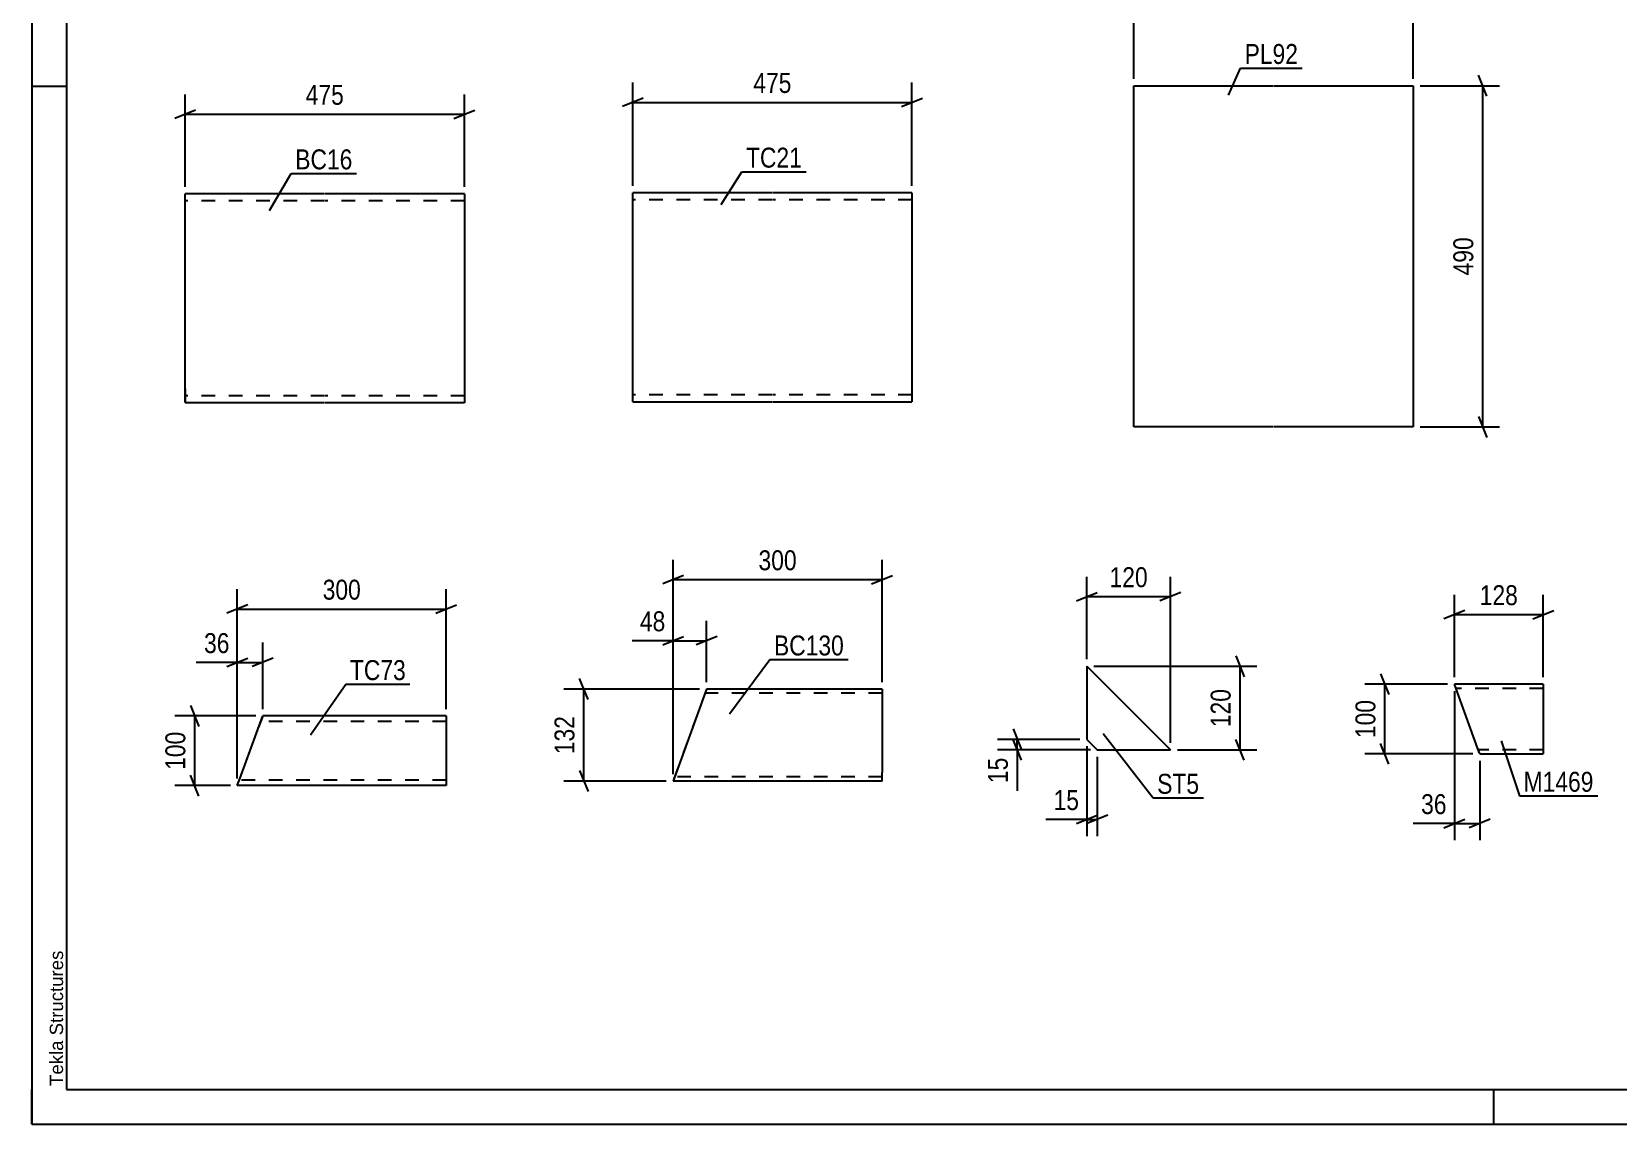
# Model space of a CAD drawing. Header units: millimetres. Extents: x 0 to 420, y 0 to 297.
# Drawn here: x 0 to 227.9, y 0 to 156.9 of the extents above; entities that cross this region are included whole.
import ezdxf

# ---------------------------------------------------------------- set-up
doc = ezdxf.new("R2010")
doc.units = ezdxf.units.MM
doc.linetypes.add('DXK_LINE_DOT2', pattern=[3.9198, 1.9599, -1.9599])
doc.styles.add('Arial', font='ARIAL.TTF', dxfattribs={"height": 0.2})
doc.styles.add('Arial Narrow', font='ARIALN.TTF', dxfattribs={"height": 0.2})

# ---------------------------------------------------------------- blocks, each defined once
blk = doc.blocks.new('Unknown-284876464-1134 - 8048')
at = {"color": 5, "linetype": 'Continuous'}
for p, q in [((0, 297), (0, 0)), ((5, 292), (5, 5)), ((5, 149), (0, 149)), ((0, 0), (0, 5)), ((5, 5), (415, 5)), ((210, 0), (210, 5)), ((0, 0), (420, 0))]:
    blk.add_line(p, q, dxfattribs=at)
at = {"color": 174, "linetype": 'Continuous', "style": 'Arial'}
blk.add_text('Tekla Structures', height=1.9102, rotation=90, dxfattribs=at).set_placement((4.5, 5.5))
blk = doc.blocks.new('Part-284876464-5497 - 5496')
at = {"color": 2, "linetype": 'Continuous'}
for p, q in [((106.33, 133.73), (86.33, 133.73)), ((86.33, 103.73), (86.33, 133.73)), ((126.43, 133.73), (106.43, 133.73)), ((126.43, 133.73), (126.43, 103.73)), ((86.33, 103.73), (106.33, 103.73)), ((106.43, 103.73), (126.43, 103.73))]:
    blk.add_line(p, q, dxfattribs=at)
at = {"color": 7, "linetype": 'DXK_LINE_DOT2'}
for p, q in [((106.33, 132.73), (86.33, 132.73)), ((126.43, 132.73), (106.43, 132.73)), ((86.33, 104.73), (86.33, 104.81)), ((106.33, 104.73), (86.33, 104.73)), ((126.43, 104.73), (106.43, 104.73)), ((126.43, 104.73), (126.43, 104.81))]:
    blk.add_line(p, q, dxfattribs=at)
blk = doc.blocks.new('Part-284876464-5505 - 5504')
at = {"color": 2, "linetype": 'Continuous'}
for p, q in [((42.04, 133.59), (22.04, 133.59)), ((22.04, 105.59), (22.04, 133.59)), ((62.14, 133.59), (42.14, 133.59)), ((62.14, 133.59), (62.14, 103.59)), ((22.04, 105.59), (22.04, 103.59)), ((42.04, 103.59), (22.04, 103.59)), ((62.14, 103.59), (42.14, 103.59))]:
    blk.add_line(p, q, dxfattribs=at)
at = {"color": 7, "linetype": 'DXK_LINE_DOT2'}
for p, q in [((42.04, 132.59), (22.04, 132.59)), ((62.14, 132.59), (42.14, 132.59)), ((22.04, 103.74), (22.04, 105.59)), ((22.04, 104.59), (22.04, 104.67)), ((42.04, 104.59), (22.04, 104.59)), ((62.14, 104.59), (42.14, 104.59)), ((62.14, 104.59), (62.14, 104.67))]:
    blk.add_line(p, q, dxfattribs=at)
blk = doc.blocks.new('Part-284876464-5564 - 5563')
at = {"color": 2, "linetype": 'Continuous'}
for p, q in [((158.3, 100.11), (158.3, 149.11)), ((158.3, 149.11), (178.3, 149.11)), ((178.4, 149.11), (198.4, 149.11)), ((198.4, 149.11), (198.4, 100.11)), ((178.3, 100.11), (158.3, 100.11)), ((198.4, 100.11), (178.4, 100.11))]:
    blk.add_line(p, q, dxfattribs=at)
blk = doc.blocks.new('Part-284876464-7852 - 7851')
at = {"color": 2, "linetype": 'Continuous'}
for p, q in [((29.89, 49.61), (33.17, 58.62)), ((59.53, 58.62), (33.17, 58.62)), ((59.53, 58.62), (59.53, 57.02)), ((59.53, 57.02), (59.53, 48.62)), ((29.53, 48.62), (29.89, 49.61)), ((59.53, 48.62), (29.53, 48.62))]:
    blk.add_line(p, q, dxfattribs=at)
at = {"color": 7, "linetype": 'DXK_LINE_DOT2'}
for p, q in [((33.13, 58.5), (32.59, 57.02)), ((32.59, 57.02), (32.59, 57.02)), ((59.53, 57.82), (32.88, 57.82)), ((59.53, 49.42), (29.82, 49.42))]:
    blk.add_line(p, q, dxfattribs=at)
blk = doc.blocks.new('Part-284876464-5591 - 5590')
at = {"color": 2, "linetype": 'Continuous'}
for p, q in [((151.55, 65.76), (151.55, 55.26)), ((151.55, 65.76), (163.55, 53.76)), ((151.55, 55.26), (153.05, 53.76)), ((153.05, 53.76), (163.55, 53.76))]:
    blk.add_line(p, q, dxfattribs=at)
blk = doc.blocks.new('Part-284876464-5636 - 5635')
at = {"color": 2, "linetype": 'Continuous'}
for p, q in [((217.11, 63.18), (204.34, 63.18)), ((207.71, 53.92), (204.34, 63.18)), ((217.11, 63.18), (217.11, 53.18)), ((207.94, 53.27), (207.71, 53.92)), ((207.94, 53.27), (207.98, 53.18)), ((207.98, 53.18), (217.11, 53.18))]:
    blk.add_line(p, q, dxfattribs=at)
at = {"color": 7, "linetype": 'DXK_LINE_DOT2'}
for p, q in [((217.11, 62.58), (204.56, 62.58)), ((217.11, 63.09), (217.11, 63.18)), ((207.71, 53.92), (207.85, 53.53)), ((207.76, 53.78), (207.74, 53.83)), ((217.11, 53.78), (207.76, 53.78)), ((217.11, 53.78), (217.11, 53.83))]:
    blk.add_line(p, q, dxfattribs=at)
blk = doc.blocks.new('Part-284876464-7827 - 7826')
at = {"color": 2, "linetype": 'Continuous'}
for p, q in [((96.93, 62.48), (92.13, 49.28)), ((96.93, 62.48), (96.93, 62.48)), ((122.13, 62.48), (96.93, 62.48)), ((122.13, 62.48), (122.13, 62.38)), ((122.13, 62.38), (122.13, 61.73)), ((122.13, 61.73), (122.13, 50.48)), ((122.13, 49.28), (122.13, 50.48)), ((92.13, 49.28), (92.13, 49.28)), ((122.13, 49.28), (92.13, 49.28))]:
    blk.add_line(p, q, dxfattribs=at)
at = {"color": 7, "linetype": 'DXK_LINE_DOT2'}
for p, q in [((96.93, 62.48), (92.13, 49.28)), ((96.71, 61.88), (96.71, 61.88)), ((122.13, 61.88), (96.71, 61.88)), ((122.13, 62.48), (122.13, 62.48)), ((122.13, 62.12), (122.13, 61.73)), ((92.35, 49.88), (92.35, 49.88)), ((122.13, 49.88), (92.35, 49.88)), ((122.13, 49.37), (122.13, 49.63)), ((122.13, 49.28), (122.13, 49.37))]:
    blk.add_line(p, q, dxfattribs=at)
blk = doc.blocks.new('StraightDimension-284876464-5668 - 5496')
at = {"color": 7, "linetype": 'Continuous'}
for p, q in [((86.33, 134.73), (86.33, 149.57)), ((126.43, 134.73), (126.43, 149.57)), ((87.83, 147.32), (84.83, 146.12)), ((86.33, 146.72), (126.43, 146.72)), ((124.93, 146.12), (127.93, 147.32))]:
    blk.add_line(p, q, dxfattribs=at)
at = {"color": 0}
blk.add_wipeout([(109.72, 147.47), (109.72, 151.67), (103.04, 151.67), (103.04, 147.47)], dxfattribs=at)
at = {"color": 3, "style": 'Arial Narrow'}
blk.add_text('475', height=2.863, dxfattribs=at).set_placement((103.64, 148.07))
blk = doc.blocks.new('StraightDimension-284876464-5672 - 5504')
at = {"color": 7, "linetype": 'Continuous'}
for p, q in [((22.04, 134.59), (22.04, 147.87)), ((62.14, 134.59), (62.14, 147.87)), ((23.54, 145.62), (20.54, 144.42)), ((22.04, 145.02), (62.14, 145.02)), ((60.64, 144.42), (63.64, 145.62))]:
    blk.add_line(p, q, dxfattribs=at)
at = {"color": 0}
blk.add_wipeout([(45.43, 145.77), (45.43, 149.97), (38.75, 149.97), (38.75, 145.77)], dxfattribs=at)
at = {"color": 3, "style": 'Arial Narrow'}
blk.add_text('475', height=2.863, dxfattribs=at).set_placement((39.35, 146.37))
blk = doc.blocks.new('StraightDimension-284876464-5840 - 5563')
at = {"color": 7, "linetype": 'Continuous'}
for p, q in [((158.3, 150.11), (158.3, 161.96)), ((198.4, 150.11), (198.4, 161.96)), ((159.8, 159.71), (156.8, 158.51)), ((196.9, 158.51), (199.9, 159.71)), ((158.3, 159.11), (198.4, 159.11))]:
    blk.add_line(p, q, dxfattribs=at)
at = {"color": 0}
blk.add_wipeout([(181.7, 159.86), (181.7, 164.06), (175.01, 164.06), (175.01, 159.86)], dxfattribs=at)
at = {"color": 3, "style": 'Arial Narrow'}
blk.add_text('490', height=2.863, dxfattribs=at).set_placement((175.61, 160.46))
blk = doc.blocks.new('StraightDimension-284876464-5836 - 5563')
at = {"color": 7, "linetype": 'Continuous'}
for p, q in [((209, 147.61), (207.8, 150.61)), ((199.4, 149.11), (210.8, 149.11)), ((208.4, 100.11), (208.4, 149.11)), ((207.8, 101.61), (209, 98.61)), ((199.4, 100.11), (210.8, 100.11))]:
    blk.add_line(p, q, dxfattribs=at)
at = {"color": 0}
blk.add_wipeout([(207.65, 127.95), (203.45, 127.95), (203.45, 121.27), (207.65, 121.27)], dxfattribs=at)
at = {"color": 3, "style": 'Arial Narrow'}
blk.add_text('490', height=2.863, rotation=90.0002, dxfattribs=at).set_placement((207.05, 121.87))
blk = doc.blocks.new('StraightDimension-284876464-7885 - 7851')
at = {"color": 7, "linetype": 'Continuous'}
for p, q in [((29.53, 49.62), (29.53, 76.82)), ((59.53, 59.62), (59.53, 76.82)), ((31.03, 74.57), (28.03, 73.37)), ((29.53, 73.97), (59.53, 73.97)), ((58.03, 73.37), (61.03, 74.57))]:
    blk.add_line(p, q, dxfattribs=at)
at = {"color": 0}
blk.add_wipeout([(47.88, 74.72), (47.88, 78.92), (41.19, 78.92), (41.19, 74.72)], dxfattribs=at)
at = {"color": 3, "style": 'Arial Narrow'}
blk.add_text('300', height=2.863, dxfattribs=at).set_placement((41.79, 75.32))
blk = doc.blocks.new('StraightDimension-284876464-7867 - 7851')
at = {"color": 7, "linetype": 'Continuous'}
for p, q in [((29.53, 49.62), (29.53, 69.15)), ((33.17, 59.62), (33.17, 69.15)), ((28.03, 65.7), (31.03, 66.9)), ((29.53, 66.3), (33.17, 66.3)), ((34.67, 66.9), (31.67, 65.7))]:
    blk.add_line(p, q, dxfattribs=at)
at = {"color": 0}
blk.add_wipeout([(29.01, 67.05), (29.01, 71.25), (24.15, 71.25), (24.15, 67.05)], dxfattribs=at)
at = {"color": 7, "linetype": 'Continuous'}
blk.add_line((29.53, 66.3), (23.63, 66.3), dxfattribs=at)
blk.add_line((29.53, 66.3), (23.63, 66.3), dxfattribs=at)
at = {"color": 3, "style": 'Arial Narrow'}
blk.add_text('36', height=2.863, dxfattribs=at).set_placement((24.75, 67.65))
blk = doc.blocks.new('StraightDimension-284876464-7896 - 7851')
at = {"color": 7, "linetype": 'Continuous'}
for p, q in [((22.81, 60.12), (24.01, 57.12)), ((32.17, 58.62), (20.56, 58.62)), ((23.41, 48.62), (23.41, 58.62)), ((28.53, 48.62), (20.56, 48.62)), ((24.01, 47.12), (22.81, 50.12))]:
    blk.add_line(p, q, dxfattribs=at)
at = {"color": 0}
blk.add_wipeout([(22.66, 56.96), (18.46, 56.96), (18.46, 50.28), (22.66, 50.28)], dxfattribs=at)
at = {"color": 3, "style": 'Arial Narrow'}
blk.add_text('100', height=2.863, rotation=90.0002, dxfattribs=at).set_placement((22.06, 50.88))
blk = doc.blocks.new('StraightDimension-284876464-5928 - 5590')
at = {"color": 7, "linetype": 'Continuous'}
for p, q in [((150.55, 55.26), (138.7, 55.26)), ((140.95, 56.76), (142.15, 53.76)), ((142.15, 52.26), (140.95, 55.26)), ((141.55, 53.76), (141.55, 55.26)), ((152.05, 53.76), (138.7, 53.76))]:
    blk.add_line(p, q, dxfattribs=at)
at = {"color": 0}
blk.add_wipeout([(140.8, 53.23), (136.6, 53.23), (136.6, 48.38), (140.8, 48.38)], dxfattribs=at)
at = {"color": 7, "linetype": 'Continuous'}
blk.add_line((141.55, 53.76), (141.55, 47.85), dxfattribs=at)
blk.add_line((141.55, 53.76), (141.55, 47.85), dxfattribs=at)
at = {"color": 3, "style": 'Arial Narrow'}
blk.add_text('15', height=2.863, rotation=90.0002, dxfattribs=at).set_placement((140.2, 48.98))
blk = doc.blocks.new('StraightDimension-284876464-5920 - 5590')
at = {"color": 7, "linetype": 'Continuous'}
for p, q in [((151.55, 54.26), (151.55, 41.36)), ((153.05, 52.76), (153.05, 41.36)), ((150.05, 43.16), (153.05, 44.36)), ((154.55, 44.36), (151.55, 43.16)), ((151.55, 43.76), (153.05, 43.76))]:
    blk.add_line(p, q, dxfattribs=at)
at = {"color": 0}
blk.add_wipeout([(151.03, 44.51), (151.03, 48.71), (146.17, 48.71), (146.17, 44.51)], dxfattribs=at)
at = {"color": 7, "linetype": 'Continuous'}
blk.add_line((151.55, 43.76), (145.65, 43.76), dxfattribs=at)
blk.add_line((151.55, 43.76), (145.65, 43.76), dxfattribs=at)
at = {"color": 3, "style": 'Arial Narrow'}
blk.add_text('15', height=2.863, dxfattribs=at).set_placement((146.77, 45.11))
blk = doc.blocks.new('StraightDimension-284876464-5932 - 5590')
at = {"color": 7, "linetype": 'Continuous'}
for p, q in [((172.95, 67.26), (174.15, 64.26)), ((152.55, 65.76), (175.95, 65.76)), ((173.55, 53.76), (173.55, 65.76)), ((174.15, 52.26), (172.95, 55.26)), ((164.55, 53.76), (175.95, 53.76))]:
    blk.add_line(p, q, dxfattribs=at)
at = {"color": 0}
blk.add_wipeout([(172.8, 63.1), (168.6, 63.1), (168.6, 56.41), (172.8, 56.41)], dxfattribs=at)
at = {"color": 3, "style": 'Arial Narrow'}
blk.add_text('120', height=2.863, rotation=90.0002, dxfattribs=at).set_placement((172.2, 57.01))
blk = doc.blocks.new('StraightDimension-284876464-5924 - 5590')
at = {"color": 7, "linetype": 'Continuous'}
for p, q in [((151.55, 66.76), (151.55, 78.61)), ((163.55, 54.76), (163.55, 78.61)), ((150.05, 75.16), (153.05, 76.36)), ((151.55, 75.76), (163.55, 75.76)), ((165.05, 76.36), (162.05, 75.16))]:
    blk.add_line(p, q, dxfattribs=at)
at = {"color": 0}
blk.add_wipeout([(160.9, 76.51), (160.9, 80.71), (154.21, 80.71), (154.21, 76.51)], dxfattribs=at)
at = {"color": 3, "style": 'Arial Narrow'}
blk.add_text('120', height=2.863, dxfattribs=at).set_placement((154.81, 77.11))
blk = doc.blocks.new('StraightDimension-284876464-5960 - 5635')
at = {"color": 7, "linetype": 'Continuous'}
for p, q in [((204.34, 64.18), (204.34, 76.03)), ((217.11, 64.18), (217.11, 76.03)), ((205.84, 73.78), (202.84, 72.58)), ((204.34, 73.18), (217.11, 73.18)), ((215.61, 72.58), (218.61, 73.78))]:
    blk.add_line(p, q, dxfattribs=at)
at = {"color": 0}
blk.add_wipeout([(214.07, 73.93), (214.07, 78.13), (207.38, 78.13), (207.38, 73.93)], dxfattribs=at)
at = {"color": 3, "style": 'Arial Narrow'}
blk.add_text('128', height=2.863, dxfattribs=at).set_placement((207.98, 74.53))
blk = doc.blocks.new('StraightDimension-284876464-5950 - 5635')
at = {"color": 7, "linetype": 'Continuous'}
for p, q in [((204.34, 62.18), (204.34, 40.78)), ((207.98, 52.18), (207.98, 40.78)), ((202.84, 42.58), (205.84, 43.78)), ((209.48, 43.78), (206.48, 42.58)), ((204.34, 43.18), (207.98, 43.18))]:
    blk.add_line(p, q, dxfattribs=at)
at = {"color": 0}
blk.add_wipeout([(203.81, 43.93), (203.81, 48.13), (198.96, 48.13), (198.96, 43.93)], dxfattribs=at)
at = {"color": 7, "linetype": 'Continuous'}
blk.add_line((204.34, 43.18), (198.43, 43.18), dxfattribs=at)
blk.add_line((204.34, 43.18), (198.43, 43.18), dxfattribs=at)
at = {"color": 3, "style": 'Arial Narrow'}
blk.add_text('36', height=2.863, dxfattribs=at).set_placement((199.56, 44.53))
blk = doc.blocks.new('StraightDimension-284876464-5954 - 5635')
at = {"color": 7, "linetype": 'Continuous'}
for p, q in [((193.74, 64.68), (194.94, 61.68)), ((203.34, 63.18), (191.49, 63.18)), ((194.34, 53.18), (194.34, 63.18)), ((206.98, 53.18), (191.49, 53.18)), ((194.94, 51.68), (193.74, 54.68))]:
    blk.add_line(p, q, dxfattribs=at)
at = {"color": 0}
blk.add_wipeout([(193.59, 61.52), (189.39, 61.52), (189.39, 54.84), (193.59, 54.84)], dxfattribs=at)
at = {"color": 3, "style": 'Arial Narrow'}
blk.add_text('100', height=2.863, rotation=90.0002, dxfattribs=at).set_placement((192.99, 55.44))
blk = doc.blocks.new('StraightDimension-284876464-7923 - 7826')
at = {"color": 7, "linetype": 'Continuous'}
for p, q in [((92.13, 50.28), (92.13, 72.28)), ((96.93, 63.48), (96.93, 72.28)), ((90.63, 68.83), (93.63, 70.03)), ((92.13, 69.43), (96.93, 69.43)), ((98.43, 70.03), (95.43, 68.83))]:
    blk.add_line(p, q, dxfattribs=at)
at = {"color": 0}
blk.add_wipeout([(91.6, 70.18), (91.6, 74.38), (86.75, 74.38), (86.75, 70.18)], dxfattribs=at)
at = {"color": 7, "linetype": 'Continuous'}
blk.add_line((92.13, 69.43), (86.22, 69.43), dxfattribs=at)
blk.add_line((92.13, 69.43), (86.22, 69.43), dxfattribs=at)
at = {"color": 3, "style": 'Arial Narrow'}
blk.add_text('48', height=2.863, dxfattribs=at).set_placement((87.35, 70.78))
blk = doc.blocks.new('StraightDimension-284876464-7941 - 7826')
at = {"color": 7, "linetype": 'Continuous'}
for p, q in [((92.13, 50.28), (92.13, 81.04)), ((122.13, 63.48), (122.13, 81.04)), ((93.63, 78.79), (90.63, 77.59)), ((92.13, 78.19), (122.13, 78.19)), ((120.63, 77.59), (123.63, 78.79))]:
    blk.add_line(p, q, dxfattribs=at)
at = {"color": 0}
blk.add_wipeout([(110.47, 78.94), (110.47, 83.14), (103.79, 83.14), (103.79, 78.94)], dxfattribs=at)
at = {"color": 3, "style": 'Arial Narrow'}
blk.add_text('300', height=2.863, dxfattribs=at).set_placement((104.39, 79.54))
blk = doc.blocks.new('StraightDimension-284876464-7952 - 7826')
at = {"color": 7, "linetype": 'Continuous'}
for p, q in [((79.9, 60.98), (78.7, 63.98)), ((95.93, 62.48), (76.45, 62.48)), ((79.3, 49.28), (79.3, 62.48)), ((78.7, 50.78), (79.9, 47.78)), ((91.13, 49.28), (76.45, 49.28))]:
    blk.add_line(p, q, dxfattribs=at)
at = {"color": 0}
blk.add_wipeout([(78.55, 59.22), (74.35, 59.22), (74.35, 52.53), (78.55, 52.53)], dxfattribs=at)
at = {"color": 3, "style": 'Arial Narrow'}
blk.add_text('132', height=2.863, rotation=90.0002, dxfattribs=at).set_placement((77.95, 53.13))
blk = doc.blocks.new('Mark-284876464-5979 - 5496')
at = {"color": 0}
blk.add_wipeout([(110.63, 137.35), (110.63, 140.35), (102.59, 140.35), (102.59, 137.35)], dxfattribs=at)
blk.add_wipeout([(110.63, 137.35), (110.63, 140.35), (102.59, 140.35), (102.59, 137.35)], dxfattribs=at)
at = {"color": 30, "linetype": 'Continuous'}
for p, q in [((99.02, 132.07), (101.99, 136.75)), ((101.99, 136.75), (111.23, 136.75))]:
    blk.add_line(p, q, dxfattribs=at)
at = {"color": 3, "style": 'Arial Narrow'}
blk.add_text('TC21', height=2.863, dxfattribs=at).set_placement((102.59, 137.35))
blk = doc.blocks.new('Mark-284876464-5982 - 5504')
at = {"color": 0}
blk.add_wipeout([(46.07, 137.1), (46.07, 140.1), (37.85, 140.1), (37.85, 137.1)], dxfattribs=at)
blk.add_wipeout([(46.07, 137.1), (46.07, 140.1), (37.85, 140.1), (37.85, 137.1)], dxfattribs=at)
at = {"color": 30, "linetype": 'Continuous'}
for p, q in [((34.17, 131.19), (37.25, 136.5)), ((37.25, 136.5), (46.67, 136.5))]:
    blk.add_line(p, q, dxfattribs=at)
at = {"color": 3, "style": 'Arial Narrow'}
blk.add_text('BC16', height=2.863, dxfattribs=at).set_placement((37.85, 137.1))
blk = doc.blocks.new('Mark-284876464-5999 - 5563')
at = {"color": 0}
blk.add_wipeout([(181.89, 152.23), (181.89, 155.23), (174.21, 155.23), (174.21, 152.23)], dxfattribs=at)
blk.add_wipeout([(181.89, 152.23), (181.89, 155.23), (174.21, 155.23), (174.21, 152.23)], dxfattribs=at)
at = {"color": 30, "linetype": 'Continuous'}
for p, q in [((171.88, 147.74), (173.61, 151.63)), ((173.61, 151.63), (182.49, 151.63))]:
    blk.add_line(p, q, dxfattribs=at)
at = {"color": 3, "style": 'Arial Narrow'}
blk.add_text('PL92', height=2.863, dxfattribs=at).set_placement((174.21, 152.23))
blk = doc.blocks.new('Mark-284876464-7913 - 7851')
at = {"color": 0}
blk.add_wipeout([(53.73, 63.77), (53.73, 66.77), (45.7, 66.77), (45.7, 63.77)], dxfattribs=at)
blk.add_wipeout([(53.73, 63.77), (53.73, 66.77), (45.7, 66.77), (45.7, 63.77)], dxfattribs=at)
at = {"color": 30, "linetype": 'Continuous'}
for p, q in [((40.05, 55.92), (45.1, 63.17)), ((45.1, 63.17), (54.33, 63.17))]:
    blk.add_line(p, q, dxfattribs=at)
at = {"color": 3, "style": 'Arial Narrow'}
blk.add_text('TC73', height=2.863, dxfattribs=at).set_placement((45.7, 63.77))
blk = doc.blocks.new('Mark-284876464-6010 - 5590')
at = {"color": 0}
blk.add_wipeout([(167.68, 47.45), (167.68, 50.45), (161.65, 50.45), (161.65, 47.45)], dxfattribs=at)
blk.add_wipeout([(167.68, 47.45), (167.68, 50.45), (161.65, 50.45), (161.65, 47.45)], dxfattribs=at)
at = {"color": 30, "linetype": 'Continuous'}
for p, q in [((153.89, 56.1), (161.05, 46.85)), ((161.05, 46.85), (168.28, 46.85))]:
    blk.add_line(p, q, dxfattribs=at)
at = {"color": 3, "style": 'Arial Narrow'}
blk.add_text('ST5', height=2.863, dxfattribs=at).set_placement((161.65, 47.45))
blk = doc.blocks.new('Mark-284876464-6016 - 5635')
at = {"color": 0}
blk.add_wipeout([(224.33, 47.74), (224.33, 50.74), (214.28, 50.74), (214.28, 47.74)], dxfattribs=at)
blk.add_wipeout([(224.33, 47.74), (224.33, 50.74), (214.28, 50.74), (214.28, 47.74)], dxfattribs=at)
at = {"color": 30, "linetype": 'Continuous'}
for p, q in [((211.07, 55.06), (213.68, 47.14)), ((213.68, 47.14), (224.93, 47.14))]:
    blk.add_line(p, q, dxfattribs=at)
at = {"color": 3, "style": 'Arial Narrow'}
blk.add_text('M1469', height=2.863, dxfattribs=at).set_placement((214.28, 47.74))
blk = doc.blocks.new('Mark-284876464-7969 - 7826')
at = {"color": 0}
blk.add_wipeout([(116.66, 67.31), (116.66, 70.31), (106.61, 70.31), (106.61, 67.31)], dxfattribs=at)
blk.add_wipeout([(116.66, 67.31), (116.66, 70.31), (106.61, 70.31), (106.61, 67.31)], dxfattribs=at)
at = {"color": 30, "linetype": 'Continuous'}
for p, q in [((100.2, 58.91), (106.01, 66.71)), ((106.01, 66.71), (117.26, 66.71))]:
    blk.add_line(p, q, dxfattribs=at)
at = {"color": 3, "style": 'Arial Narrow'}
blk.add_text('BC130', height=2.863, dxfattribs=at).set_placement((106.61, 67.31))

msp = doc.modelspace()

# ---------------------------------------------------------------- block references
for name in ['Unknown-284876464-1134 - 8048', 'Part-284876464-5564 - 5563', 'Part-284876464-5505 - 5504', 'Part-284876464-5497 - 5496', 'Part-284876464-5591 - 5590', 'Part-284876464-7827 - 7826', 'Part-284876464-5636 - 5635', 'Part-284876464-7852 - 7851']:
    msp.add_blockref(name, (0, 0))

# ---------------------------------------------------------------- next in the draw order: block references
for name in ['StraightDimension-284876464-5840 - 5563', 'StraightDimension-284876464-5668 - 5496', 'StraightDimension-284876464-5672 - 5504', 'StraightDimension-284876464-7885 - 7851', 'StraightDimension-284876464-5960 - 5635', 'StraightDimension-284876464-7923 - 7826', 'StraightDimension-284876464-5950 - 5635', 'StraightDimension-284876464-5928 - 5590', 'Mark-284876464-6016 - 5635']:
    msp.add_blockref(name, (0, 0))

# ---------------------------------------------------------------- next in the draw order: block references
for name in ['Mark-284876464-5999 - 5563', 'StraightDimension-284876464-5836 - 5563', 'Mark-284876464-5982 - 5504', 'Mark-284876464-5979 - 5496', 'StraightDimension-284876464-7941 - 7826', 'StraightDimension-284876464-7867 - 7851', 'Mark-284876464-7913 - 7851', 'StraightDimension-284876464-5954 - 5635', 'StraightDimension-284876464-5920 - 5590']:
    msp.add_blockref(name, (0, 0))

# ---------------------------------------------------------------- next in the draw order: block references
for name in ['Mark-284876464-7969 - 7826', 'StraightDimension-284876464-5932 - 5590', 'StraightDimension-284876464-7952 - 7826', 'StraightDimension-284876464-7896 - 7851']:
    msp.add_blockref(name, (0, 0))

# ---------------------------------------------------------------- next in the draw order: block references
msp.add_blockref('StraightDimension-284876464-5924 - 5590', (0, 0))

# ---------------------------------------------------------------- next in the draw order: block references
msp.add_blockref('Mark-284876464-6010 - 5590', (0, 0))

doc.saveas('drawing.dxf')
